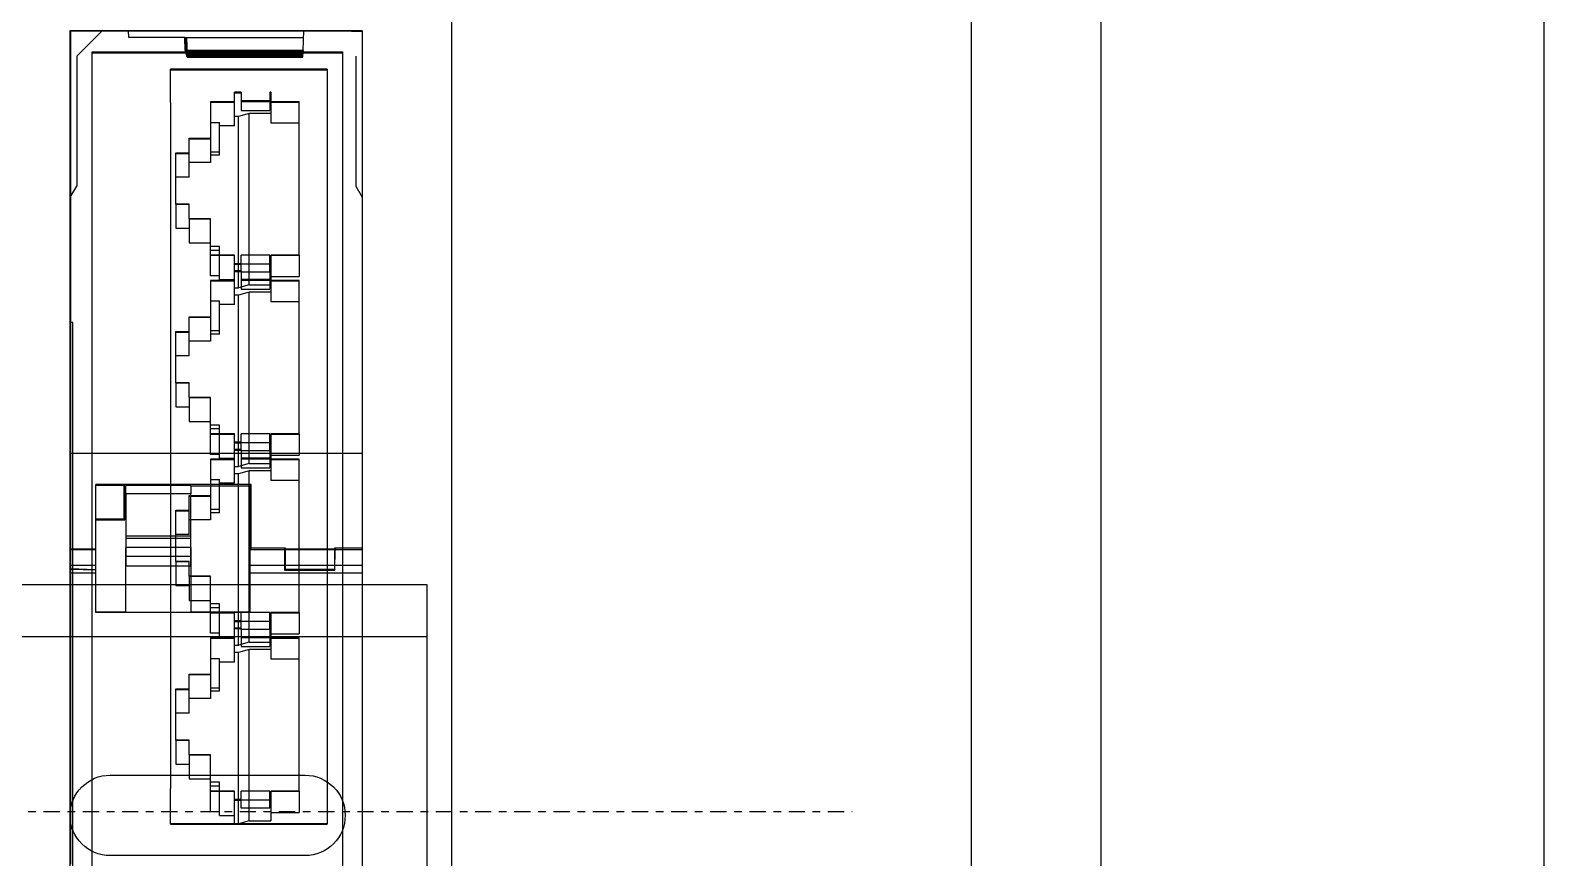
# Model space of a CAD drawing. Header units: millimetres. Extents: x -11 to 5160, y -11 to 2043.
# Drawn here: x 4059.96 to 4079.71, y 1273.56 to 1284.36 of the extents above; entities that cross this region are included whole.
import ezdxf

# ---------------------------------------------------------------- set-up
doc = ezdxf.new("R2010")
doc.units = ezdxf.units.MM
doc.linetypes.add('CENTER', pattern=[2, 1.25, -0.25, 0.25, -0.25])
for name, color, linetype in [('Base Plate', 50, 'Continuous'), ('Cable Duct', 160, 'Continuous'), ('Center Line', 6, 'CENTER'), ('MAIN-1', 7, 'Continuous'), ('MAIN-2', 7, 'Continuous')]:
    doc.layers.add(name, color=color, linetype=linetype)

# ---------------------------------------------------------------- blocks, each defined once
blk = doc.blocks.new('*U154')
for p, q in [((1.39, 17.5), (435.05, 17.5)), ((435.05, 17.5), (435.05, -17.5))]:
    blk.add_line(p, q)
for points in [[(435.05, -17.5), (1.39, -17.5), (1.39, 17.5), (435.05, 17.5)], [(435.05, -13.5), (1.39, -13.5), (1.39, 13.5), (435.05, 13.5)]]:
    blk.add_lwpolyline(points)
blk.add_lwpolyline([(410.67, 2.81), (425.67, 2.81, -1), (425.67, -3.39), (410.67, -3.39, -1)], format="xyb", close=True)
at = {"layer": 'Center Line'}
blk.add_line((-35.6, 0), (467.82, 0), dxfattribs=at)
blk = doc.blocks.new('FL1005N 5 PORT SWITCH')
at = {"layer": 'MAIN-1'}
for p, q in [((0, 58.89), (0, 60.2)), ((0, 58.23), (0, 60.2)), ((0, 60.2), (3.21, 60.2)), ((0, 60.2), (0, 60.19)), ((0, 60.19), (0.01, 60.19)), ((0.01, 60.19), (0.01, 60.18)), ((0.01, 60.18), (0.02, 60.18)), ((0.02, 60.18), (0.02, 60.17)), ((0.02, 60.17), (0.03, 60.17)), ((0.03, 60.17), (0.03, 60.16)), ((0.03, 60.16), (3.78, 60.16)), ((0.03, 60.16), (0.03, 58.19)), ((3.21, 60.2), (6.43, 60.2)), ((3.78, 60.16), (7.52, 60.16)), ((6.43, 60.2), (9.64, 60.2)), ((7.52, 60.16), (11.27, 60.16)), ((9.64, 60.2), (12.86, 60.2)), ((11.27, 60.16), (15.01, 60.16)), ((12.86, 60.2), (16.07, 60.2)), ((15.01, 60.16), (18.75, 60.16)), ((16.07, 60.2), (19.28, 60.2)), ((18.75, 60.16), (22.5, 60.16)), ((19.28, 60.2), (22.5, 60.2)), ((22.5, 60.16), (22.5, 60.2)), ((22.5, 60.16), (22.5, -31.27)), ((0, -34.43), (0, 58.89)), ((0, 56.25), (0, 58.23)), ((0.03, 58.19), (0.03, 56.22)), ((7.74, 54.65), (7.74, 57.2)), ((19.81, 57.2), (7.74, 57.2)), ((19.81, 57.2), (19.81, 54.65)), ((0, 54.28), (0, 56.25)), ((0.03, 56.22), (0.03, 54.24)), ((12.65, 54.69), (12.65, 55.43)), ((13.18, 55.43), (12.65, 55.43)), ((12.65, 55.39), (13.18, 55.39)), ((13.18, 55.43), (13.18, 54.69)), ((15.38, 55.43), (15.38, 54.69)), ((15.45, 55.43), (15.38, 55.43)), ((15.38, 55.39), (15.45, 55.39)), ((15.45, 55.43), (15.45, 54.69)), ((0, 52.3), (0, 54.28)), ((0.03, 54.24), (0.03, 52.26)), ((7.74, 54.65), (7.74, 1.78)), ((10.8, 54.69), (10.8, 51.89)), ((12.65, 54.69), (10.8, 54.69)), ((10.8, 54.66), (12.65, 54.66)), ((12.65, 54.66), (12.65, 54.69)), ((12.65, 52.83), (12.65, 54.66)), ((13.78, 53.79), (12.98, 53.57)), ((15.38, 54.69), (13.18, 54.69)), ((13.18, 54.69), (13.18, 54.03)), ((13.18, 54.03), (15.38, 54.03)), ((15.45, 53.79), (13.78, 53.79)), ((13.78, 42.87), (13.78, 53.79)), ((15.38, 54.69), (15.38, 54.03)), ((17.63, 54.69), (15.45, 54.69)), ((15.45, 54.69), (15.45, 54.66)), ((15.45, 54.66), (17.63, 54.66)), ((15.45, 54.66), (15.45, 53.05)), ((17.63, 42.87), (17.63, 54.69)), ((19.81, 54.65), (19.81, 1.78)), ((10.8, 53.11), (11.5, 53.11)), ((11.5, 50.84), (11.5, 53.11)), ((12.65, 52.83), (11.5, 52.83)), ((12.98, 53.57), (12.65, 53.57)), ((12.98, 42.22), (12.98, 53.57)), ((17.63, 53.05), (15.45, 53.05)), ((0, 50.31), (0, 52.3)), ((0.03, 52.26), (0.03, 50.28)), ((9.18, 50.75), (9.18, 51.89)), ((9.18, 51.89), (10.8, 51.89)), ((9.18, 51.85), (10.8, 51.85)), ((10.8, 51.89), (10.8, 51.85)), ((10.8, 51.85), (10.8, 50.02)), ((0, 48.33), (0, 50.31)), ((0.03, 50.28), (0.03, 48.3)), ((8.13, 50.75), (9.18, 50.75)), ((8.13, 46.81), (8.13, 50.75)), ((8.13, 50.72), (9.18, 50.72)), ((9.18, 50.72), (9.18, 50.75)), ((9.18, 48.89), (9.18, 50.72)), ((10.8, 50.84), (11.5, 50.84)), ((11.5, 50.57), (10.8, 50.57)), ((11.5, 50.57), (11.5, 50.84)), ((10.8, 50.02), (9.18, 50.02)), ((0, 46.34), (0, 48.33)), ((0.03, 48.3), (0.03, 46.31)), ((9.18, 48.89), (8.13, 48.89)), ((9.18, 46.81), (8.13, 46.81)), ((9.18, 45.68), (9.18, 46.81)), ((0, 44.35), (0, 46.34)), ((0.03, 46.31), (0.03, 44.32)), ((10.8, 45.68), (9.18, 45.68)), ((10.8, 42.87), (10.8, 45.68)), ((0, 42.35), (0, 44.35)), ((0.03, 44.32), (0.03, 42.33)), ((11.5, 43.55), (10.8, 43.55)), ((11.5, 42.87), (11.5, 43.55)), ((0, 40.36), (0, 42.35)), ((0.03, 42.33), (0.03, 40.33)), ((12.65, 42.87), (10.8, 42.87)), ((12.65, 42.22), (12.65, 42.87)), ((13.18, 42.22), (12.65, 42.22)), ((15.38, 42.87), (13.18, 42.87)), ((13.18, 42.22), (13.18, 42.87)), ((15.38, 42.22), (15.38, 42.87)), ((15.45, 42.22), (15.38, 42.22)), ((17.63, 42.87), (15.45, 42.87)), ((15.45, 42.87), (15.45, 42.22)), ((10.8, 40.93), (10.8, 38.12)), ((12.65, 40.93), (10.8, 40.93)), ((10.8, 40.89), (12.65, 40.89)), ((12.65, 40.93), (12.65, 41.66)), ((13.18, 41.66), (12.65, 41.66)), ((12.65, 41.63), (13.18, 41.63)), ((12.65, 40.89), (12.65, 40.93)), ((12.65, 39.07), (12.65, 40.89)), ((13.18, 41.66), (13.18, 40.93)), ((15.38, 40.93), (13.18, 40.93)), ((13.18, 40.93), (13.18, 40.27)), ((15.38, 41.66), (15.38, 40.93)), ((15.45, 41.66), (15.38, 41.66)), ((15.38, 41.63), (15.45, 41.63)), ((15.38, 40.93), (15.38, 40.27)), ((15.45, 41.66), (15.45, 40.93)), ((17.63, 40.93), (15.45, 40.93)), ((15.45, 40.93), (15.45, 40.89)), ((15.45, 40.89), (17.63, 40.89)), ((15.45, 40.89), (15.45, 39.29)), ((17.63, 29.1), (17.63, 40.93)), ((0, 38.36), (0, 40.36)), ((0.03, 40.33), (0.03, 38.33)), ((12.98, 39.8), (12.65, 39.8)), ((13.78, 40.02), (12.98, 39.8)), ((12.98, 28.46), (12.98, 39.8)), ((13.18, 40.27), (15.38, 40.27)), ((15.45, 40.02), (13.78, 40.02)), ((13.78, 29.1), (13.78, 40.02)), ((10.8, 39.35), (11.5, 39.35)), ((11.5, 37.08), (11.5, 39.35)), ((12.65, 39.07), (11.5, 39.07)), ((17.63, 39.29), (15.45, 39.29)), ((0, 36.36), (0, 38.36)), ((0.03, 38.33), (0.03, 36.33)), ((9.18, 36.99), (9.18, 38.12)), ((9.18, 38.12), (10.8, 38.12)), ((9.18, 38.09), (10.8, 38.09)), ((10.8, 38.12), (10.8, 38.09)), ((10.8, 38.09), (10.8, 36.26)), ((0, 34.35), (0, 36.36)), ((0.03, 36.33), (0.03, 34.33)), ((8.13, 36.99), (9.18, 36.99)), ((8.13, 33.05), (8.13, 36.99)), ((8.13, 36.95), (9.18, 36.95)), ((9.18, 36.95), (9.18, 36.99)), ((9.18, 35.12), (9.18, 36.95)), ((10.8, 36.26), (9.18, 36.26)), ((10.8, 37.08), (11.5, 37.08)), ((11.5, 36.8), (10.8, 36.8)), ((11.5, 36.8), (11.5, 37.08)), ((9.18, 35.12), (8.13, 35.12)), ((0, 32.35), (0, 34.35)), ((0.03, 34.33), (0.03, 32.33)), ((9.18, 33.05), (8.13, 33.05)), ((9.18, 31.91), (9.18, 33.05)), ((0, 30.34), (0, 32.35)), ((0.03, 32.33), (0.03, 30.32)), ((10.8, 31.91), (9.18, 31.91)), ((10.8, 29.1), (10.8, 31.91)), ((0, 28.33), (0, 30.34)), ((0.03, 30.32), (0.03, 28.31)), ((11.5, 29.79), (10.8, 29.79)), ((11.5, 29.1), (11.5, 29.79)), ((0, 26.32), (0, 28.33)), ((0.03, 28.31), (0.03, 26.3)), ((12.65, 29.1), (10.8, 29.1)), ((12.65, 28.46), (12.65, 29.1)), ((13.18, 28.46), (12.65, 28.46)), ((15.38, 29.1), (13.18, 29.1)), ((13.18, 28.46), (13.18, 29.1)), ((15.38, 28.46), (15.38, 29.1)), ((15.45, 28.46), (15.38, 28.46)), ((17.63, 29.1), (15.45, 29.1)), ((15.45, 29.1), (15.45, 28.46)), ((10.8, 27.16), (10.8, 24.36)), ((12.65, 27.16), (10.8, 27.16)), ((10.8, 27.13), (12.65, 27.13)), ((12.65, 27.16), (12.65, 27.9)), ((13.18, 27.9), (12.65, 27.9)), ((12.65, 27.86), (13.18, 27.86)), ((12.65, 27.13), (12.65, 27.16)), ((12.65, 25.3), (12.65, 27.13)), ((13.18, 27.9), (13.18, 27.16)), ((15.38, 27.16), (13.18, 27.16)), ((13.18, 27.16), (13.18, 26.5)), ((15.38, 27.9), (15.38, 27.16)), ((15.45, 27.9), (15.38, 27.9)), ((15.38, 27.86), (15.45, 27.86)), ((15.38, 27.16), (15.38, 26.5)), ((15.45, 27.9), (15.45, 27.16)), ((17.63, 27.16), (15.45, 27.16)), ((15.45, 27.16), (15.45, 27.13)), ((15.45, 27.13), (17.63, 27.13)), ((15.45, 27.13), (15.45, 25.52)), ((17.63, 15.34), (17.63, 27.16)), ((0, 24.3), (0, 26.32)), ((0.03, 26.3), (0.03, 24.29)), ((12.98, 26.03), (12.65, 26.03)), ((13.78, 26.26), (12.98, 26.03)), ((12.98, 14.69), (12.98, 26.03)), ((13.18, 26.5), (15.38, 26.5)), ((15.45, 26.26), (13.78, 26.26)), ((13.78, 15.34), (13.78, 26.26)), ((10.8, 25.58), (11.5, 25.58)), ((11.5, 23.31), (11.5, 25.58)), ((12.65, 25.3), (11.5, 25.3)), ((17.63, 25.52), (15.45, 25.52)), ((0, 22.28), (0, 24.3)), ((0.03, 24.29), (0.03, 22.27)), ((9.18, 23.22), (9.18, 24.36)), ((9.18, 24.36), (10.8, 24.36)), ((9.18, 24.32), (10.8, 24.32)), ((10.8, 24.36), (10.8, 24.32)), ((10.8, 24.32), (10.8, 22.49)), ((0, 20.27), (0, 22.28)), ((0.03, 22.27), (0.03, 20.26)), ((8.13, 23.22), (9.18, 23.22)), ((8.13, 19.28), (8.13, 23.22)), ((8.13, 23.19), (9.18, 23.19)), ((9.18, 23.19), (9.18, 23.22)), ((9.18, 21.36), (9.18, 23.19)), ((10.8, 22.49), (9.18, 22.49)), ((10.8, 23.31), (11.5, 23.31)), ((11.5, 23.03), (10.8, 23.03)), ((11.5, 23.03), (11.5, 23.31)), ((9.18, 21.36), (8.13, 21.36)), ((0, 18.25), (0, 20.27)), ((0.03, 20.26), (0.03, 18.24)), ((9.18, 19.28), (8.13, 19.28)), ((9.18, 18.15), (9.18, 19.28)), ((0, 16.23), (0, 18.25)), ((0.03, 18.24), (0.03, 16.22)), ((10.8, 18.15), (9.18, 18.15)), ((10.8, 15.34), (10.8, 18.15)), ((0, 14.2), (0, 16.23)), ((0.03, 16.22), (0.03, 14.2)), ((11.5, 16.02), (10.8, 16.02)), ((12.65, 15.34), (10.8, 15.34)), ((11.5, 15.34), (11.5, 16.02)), ((12.65, 14.69), (12.65, 15.34)), ((15.38, 15.34), (13.18, 15.34)), ((13.18, 14.69), (13.18, 15.34)), ((15.38, 14.69), (15.38, 15.34)), ((17.63, 15.34), (15.45, 15.34)), ((15.45, 15.34), (15.45, 14.69)), ((0, 12.18), (0, 14.2)), ((0.03, 14.2), (0.03, 12.17)), ((13.18, 14.69), (12.65, 14.69)), ((12.65, 13.4), (12.65, 14.13)), ((13.18, 14.13), (12.65, 14.13)), ((12.65, 14.1), (13.18, 14.1)), ((13.18, 14.13), (13.18, 13.4)), ((15.45, 14.69), (15.38, 14.69)), ((15.38, 14.13), (15.38, 13.4)), ((15.45, 14.13), (15.38, 14.13)), ((15.38, 14.1), (15.45, 14.1)), ((15.45, 14.13), (15.45, 13.4)), ((10.8, 13.4), (10.8, 10.59)), ((12.65, 13.4), (10.8, 13.4)), ((10.8, 13.36), (12.65, 13.36)), ((12.65, 13.36), (12.65, 13.4)), ((12.65, 11.53), (12.65, 13.36)), ((15.38, 13.4), (13.18, 13.4)), ((13.18, 13.4), (13.18, 12.73)), ((15.38, 13.4), (15.38, 12.73)), ((17.63, 13.4), (15.45, 13.4)), ((15.45, 13.4), (15.45, 13.36)), ((15.45, 13.36), (17.63, 13.36)), ((15.45, 13.36), (15.45, 11.76)), ((17.63, 1.57), (17.63, 13.4)), ((0, 10.15), (0, 12.18)), ((0.03, 12.17), (0.03, 10.15)), ((10.8, 11.81), (11.5, 11.81)), ((11.5, 9.55), (11.5, 11.81)), ((12.98, 12.27), (12.65, 12.27)), ((13.78, 12.49), (12.98, 12.27)), ((12.98, 0.93), (12.98, 12.27)), ((13.18, 12.73), (15.38, 12.73)), ((15.45, 12.49), (13.78, 12.49)), ((13.78, 1.57), (13.78, 12.49)), ((17.63, 11.76), (15.45, 11.76)), ((9.18, 9.46), (9.18, 10.59)), ((9.18, 10.59), (10.8, 10.59)), ((9.18, 10.56), (10.8, 10.56)), ((10.8, 10.59), (10.8, 10.56)), ((10.8, 10.56), (10.8, 8.73)), ((12.65, 11.53), (11.5, 11.53)), ((0, 8.12), (0, 10.15)), ((0.03, 10.15), (0.03, 8.12)), ((8.13, 9.46), (9.18, 9.46)), ((8.13, 5.51), (8.13, 9.46)), ((8.13, 9.42), (9.18, 9.42)), ((9.18, 9.42), (9.18, 9.46)), ((9.18, 7.59), (9.18, 9.42)), ((10.8, 9.55), (11.5, 9.55)), ((11.5, 9.27), (11.5, 9.55)), ((10.8, 8.73), (9.18, 8.73)), ((11.5, 9.27), (10.8, 9.27)), ((0, 6.09), (0, 8.12)), ((0.03, 8.12), (0.03, 6.1)), ((9.18, 7.59), (8.13, 7.59)), ((0, 4.06), (0, 6.09)), ((0.03, 6.1), (0.03, 4.07)), ((9.18, 5.51), (8.13, 5.51)), ((9.18, 4.38), (9.18, 5.51)), ((0, 2.03), (0, 4.06)), ((0.03, 4.07), (0.03, 2.04)), ((10.8, 4.38), (9.18, 4.38)), ((10.8, 1.57), (10.8, 4.38)), ((0, 0), (0, 2.03)), ((0.03, 2.04), (0.03, 0.01)), ((7.74, -0.93), (7.74, 1.78)), ((11.5, 2.26), (10.8, 2.26)), ((12.65, 1.57), (10.8, 1.57)), ((11.5, 1.57), (11.5, 2.26)), ((12.65, 0.93), (12.65, 1.57)), ((15.38, 1.57), (13.18, 1.57)), ((13.18, 0.93), (13.18, 1.57)), ((15.38, 0.93), (15.38, 1.57)), ((17.63, 1.57), (15.45, 1.57)), ((15.45, 1.57), (15.45, 0.93)), ((19.81, 1.78), (19.81, -0.93)), ((0, -2.03), (0, 0)), ((0.03, 0.01), (0.03, -2.02)), ((13.18, 0.93), (12.65, 0.93)), ((15.45, 0.93), (15.38, 0.93)), ((19.81, -0.93), (7.74, -0.93)), ((7.74, -0.97), (7.74, -0.93)), ((7.74, -0.97), (19.81, -0.97)), ((19.81, -0.93), (19.81, -0.97)), ((0, -4.07), (0, -2.03)), ((0.03, -2.02), (0.03, -4.06))]:
    blk.add_line(p, q, dxfattribs=at)
at = {"layer": 'MAIN-2'}
for p, q in [((2.5, 60.2), (0, 60.12)), ((0, 60.2), (0, 60.2)), ((0, 60.12), (0, 60.12)), ((0, 60.12), (0, 60.12)), ((0, 60.12), (0, 60.12)), ((0, 60.12), (0, 60.12)), ((0, 60.12), (0, 60.12)), ((0, 60.12), (0, 60.12)), ((0, 60.12), (0, 60.12)), ((0, 60.12), (0, 60.12)), ((0, 60.12), (0, 60.12)), ((0, 60.12), (0, 60.12)), ((0.5, 58.2), (2.5, 60.2)), ((2.5, 60.2), (2.5, 60.2)), ((2.5, 60.2), (2.5, 60.2)), ((2.5, 60.2), (2.5, 60.2)), ((2.5, 60.2), (2.5, 60.2)), ((2.5, 60.2), (2.5, 60.2)), ((2.5, 60.2), (2.5, 60.2)), ((2.5, 60.2), (2.5, 60.2)), ((2.5, 60.2), (2.5, 60.2)), ((2.5, 60.2), (2.5, 60.2)), ((2.5, 60.2), (2.5, 60.2)), ((2.5, 60.2), (2.5, 60.2)), ((2.5, 60.2), (2.5, 60.2)), ((4.5, 60.2), (4.5, 60.2)), ((4.5, 60.2), (4.5, 60.2)), ((4.5, 60.2), (4.5, 60.2)), ((4.5, 60.2), (4.5, 60.2)), ((4.5, 60.2), (4.5, 60.2)), ((4.5, 60.2), (4.5, 60.2)), ((4.5, 60.2), (4.5, 60.2)), ((4.5, 60.2), (4.5, 60.2)), ((4.5, 60.2), (4.5, 60.2)), ((4.5, 60.2), (4.5, 60.2)), ((4.52, 59.65), (4.5, 60.2)), ((4.52, 59.65), (4.52, 59.65)), ((4.52, 59.65), (4.52, 59.65)), ((4.52, 59.65), (4.52, 59.65)), ((8.84, 59.65), (4.52, 59.65)), ((4.52, 59.65), (4.52, 59.65)), ((4.52, 59.65), (4.52, 59.65)), ((4.52, 59.65), (4.52, 59.65)), ((4.52, 59.65), (4.52, 59.65)), ((4.52, 59.65), (4.52, 59.65)), ((4.52, 59.65), (4.52, 59.65)), ((4.52, 59.65), (4.52, 59.65)), ((8.87, 58.64), (8.84, 59.65)), ((8.84, 59.65), (17.98, 59.65)), ((8.87, 58.65), (8.84, 59.65)), ((8.84, 59.65), (8.84, 59.65)), ((8.84, 59.65), (8.88, 58.63)), ((8.85, 59.65), (8.88, 58.62)), ((8.89, 58.6), (8.85, 59.65)), ((8.89, 58.59), (8.85, 59.65)), ((8.9, 58.55), (8.86, 59.65)), ((8.86, 59.65), (8.89, 58.58)), ((8.86, 59.65), (8.9, 58.56)), ((8.87, 59.65), (8.91, 58.53)), ((8.87, 59.65), (8.91, 58.51)), ((8.91, 58.52), (8.87, 59.65)), ((8.92, 58.47), (8.88, 59.65)), ((8.88, 59.65), (8.92, 58.48)), ((8.92, 58.49), (8.88, 59.65)), ((8.89, 59.65), (8.93, 58.46)), ((8.89, 59.65), (8.94, 58.43)), ((8.93, 58.44), (8.89, 59.65)), ((8.9, 59.65), (8.94, 58.41)), ((8.94, 58.42), (8.9, 59.65)), ((8.96, 58.37), (8.91, 59.65)), ((8.91, 59.65), (8.96, 58.35)), ((8.91, 59.65), (8.95, 58.38)), ((8.95, 58.39), (8.91, 59.65)), ((8.92, 59.65), (8.97, 58.32)), ((8.97, 58.34), (8.92, 59.65)), ((8.98, 58.29), (8.93, 59.65)), ((8.93, 59.65), (8.98, 58.3)), ((8.97, 58.32), (8.93, 59.65)), ((8.94, 59.65), (8.98, 58.27)), ((8.94, 59.65), (8.99, 58.25)), ((8.99, 58.26), (8.94, 59.65)), ((9, 58.23), (8.95, 59.65)), ((8.95, 59.65), (9, 58.22)), ((9, 58.21), (8.95, 59.65)), ((8.96, 59.65), (9.01, 58.2)), ((8.96, 59.65), (9.02, 58.17)), ((9.01, 58.18), (8.96, 59.65)), ((9.02, 58.16), (8.97, 59.65)), ((8.97, 59.65), (9.02, 58.14)), ((17.94, 58.65), (18, 60.2)), ((17.98, 59.65), (17.98, 59.65)), ((17.98, 59.65), (17.98, 59.65)), ((17.98, 59.65), (17.98, 59.65)), ((17.98, 59.65), (17.98, 59.65)), ((17.98, 59.65), (17.98, 59.65)), ((17.98, 59.65), (17.98, 59.65)), ((17.98, 59.65), (17.98, 59.65)), ((17.98, 59.65), (17.98, 59.65)), ((17.98, 59.65), (17.98, 59.65)), ((17.98, 59.65), (17.98, 59.65)), ((18, 60.2), (18, 60.2)), ((18, 60.2), (18, 60.2)), ((18, 60.2), (18, 60.2)), ((18, 60.2), (18, 60.2)), ((18, 60.2), (18, 60.2)), ((18, 60.2), (18, 60.2)), ((18, 60.2), (18, 60.2)), ((18, 60.2), (18, 60.2)), ((18, 60.2), (18, 60.2)), ((18, 60.2), (18, 60.2)), ((20, 60.2), (20, 60.2)), ((20, 60.2), (20, 60.2)), ((20, 60.2), (20, 60.2)), ((20, 60.2), (20, 60.2)), ((20, 60.2), (20, 60.2)), ((20, 60.2), (20, 60.2)), ((20, 60.2), (20, 60.2)), ((20, 60.2), (20, 60.2)), ((20, 60.2), (20, 60.2)), ((20, 60.2), (20, 60.2)), ((20, 60.2), (20, 60.2)), ((20, 60.2), (20, 60.2)), ((20, 60.2), (20, 60.2)), ((20, 60.2), (20, 60.2)), ((20, 60.2), (20, 60.2)), ((20, 60.2), (20, 60.2)), ((20, 60.2), (20, 60.2)), ((20, 60.2), (20, 60.2)), ((20, 60.2), (22.5, 60.12)), ((20, 60.2), (20, 60.2)), ((20, 60.2), (20, 60.2)), ((22.5, 60.2), (22.5, 60.2)), ((22.5, 60.12), (22.5, 60.12)), ((22.5, 60.12), (22.5, 60.12)), ((22.5, 60.12), (22.5, 60.12)), ((22.5, 60.12), (22.5, 60.12)), ((22.5, 60.12), (22.5, 60.12)), ((22.5, 60.12), (22.5, 60.12)), ((22.5, 60.12), (22.5, 60.12)), ((22.5, 60.12), (22.5, 60.12)), ((22.5, 60.12), (22.5, 60.12)), ((22.5, 60.12), (22.5, 60.12)), ((1.7, 58.55), (4.46, 58.55)), ((1.7, -10.18), (1.7, 58.55)), ((1.7, 58.48), (4.46, 58.48)), ((4.46, 58.55), (7.21, 58.55)), ((4.46, 58.48), (7.21, 58.48)), ((7.21, 58.55), (9.97, 58.55)), ((7.21, 58.48), (9.97, 58.48)), ((8.87, 58.64), (8.87, 58.65)), ((8.87, 58.65), (17.94, 58.65)), ((17.94, 58.64), (8.87, 58.64)), ((8.88, 58.63), (17.94, 58.63)), ((8.88, 58.62), (8.88, 58.63)), ((17.94, 58.62), (8.88, 58.62)), ((8.89, 58.59), (8.89, 58.6)), ((17.94, 58.6), (8.89, 58.6)), ((17.94, 58.59), (8.89, 58.59)), ((8.89, 58.58), (17.94, 58.58)), ((8.9, 58.56), (8.89, 58.58)), ((8.9, 58.56), (17.94, 58.56)), ((8.91, 58.53), (8.9, 58.55)), ((17.94, 58.55), (8.9, 58.55)), ((17.94, 58.53), (8.91, 58.53)), ((8.91, 58.51), (8.91, 58.52)), ((8.91, 58.52), (17.94, 58.52)), ((8.91, 58.51), (17.94, 58.51)), ((8.92, 58.48), (8.92, 58.49)), ((17.94, 58.49), (8.92, 58.49)), ((17.94, 58.48), (8.92, 58.48)), ((8.93, 58.46), (8.92, 58.47)), ((8.92, 58.47), (17.94, 58.47)), ((8.93, 58.46), (17.94, 58.46)), ((8.94, 58.43), (8.93, 58.44)), ((17.94, 58.44), (8.93, 58.44)), ((17.94, 58.43), (8.94, 58.43)), ((8.94, 58.41), (8.94, 58.42)), ((8.94, 58.42), (17.94, 58.42)), ((8.94, 58.41), (17.94, 58.41)), ((8.95, 58.38), (8.95, 58.39)), ((17.94, 58.39), (8.95, 58.39)), ((17.94, 58.38), (8.95, 58.38)), ((8.96, 58.37), (17.93, 58.37)), ((8.96, 58.35), (8.96, 58.37)), ((8.96, 58.35), (17.93, 58.35)), ((8.97, 58.32), (8.97, 58.34)), ((17.93, 58.34), (8.97, 58.34)), ((17.93, 58.32), (8.97, 58.32)), ((8.98, 58.3), (8.97, 58.32)), ((8.97, 58.32), (17.93, 58.32)), ((8.98, 58.3), (17.93, 58.3)), ((9.97, 58.55), (12.73, 58.55)), ((9.97, 58.48), (12.73, 58.48)), ((12.73, 58.55), (15.48, 58.55)), ((12.73, 58.48), (15.48, 58.48)), ((15.48, 58.55), (18.24, 58.55)), ((15.48, 58.48), (18.24, 58.48)), ((17.93, 58.37), (17.94, 58.38)), ((17.93, 58.35), (17.93, 58.37)), ((17.93, 58.34), (17.93, 58.35)), ((17.93, 58.32), (17.93, 58.34)), ((17.93, 58.3), (17.93, 58.32)), ((17.93, 58.32), (17.93, 58.32)), ((17.93, 58.29), (17.93, 58.3)), ((17.94, 58.64), (17.94, 58.65)), ((17.94, 58.64), (17.94, 58.63)), ((17.94, 58.62), (17.94, 58.63)), ((17.94, 58.6), (17.94, 58.62)), ((17.94, 58.59), (17.94, 58.6)), ((17.94, 58.59), (17.94, 58.58)), ((17.94, 58.56), (17.94, 58.58)), ((17.94, 58.55), (17.94, 58.56)), ((17.94, 58.53), (17.94, 58.55)), ((17.94, 58.52), (17.94, 58.53)), ((17.94, 58.51), (17.94, 58.52)), ((17.94, 58.49), (17.94, 58.51)), ((17.94, 58.48), (17.94, 58.49)), ((17.94, 58.47), (17.94, 58.48)), ((17.94, 58.46), (17.94, 58.47)), ((17.94, 58.44), (17.94, 58.46)), ((17.94, 58.43), (17.94, 58.44)), ((17.94, 58.42), (17.94, 58.43)), ((17.94, 58.41), (17.94, 58.42)), ((17.94, 58.39), (17.94, 58.41)), ((17.94, 58.38), (17.94, 58.39)), ((18.24, 58.55), (21, 58.55)), ((18.24, 58.48), (21, 58.48)), ((21, -10.18), (21, 58.55)), ((0.5, 58.2), (0.5, 48.2)), ((0.5, 58.2), (0.5, 58.2)), ((0.5, 58.2), (0.5, 58.2)), ((0.5, 58.2), (0.5, 58.2)), ((0.5, 58.2), (0.5, 58.2)), ((0.5, 58.2), (0.5, 58.2)), ((0.5, 58.2), (0.5, 58.2)), ((0.5, 58.2), (0.5, 58.2)), ((0.5, 58.2), (0.5, 58.2)), ((0.5, 58.2), (0.5, 58.2)), ((0.5, 58.2), (0.5, 58.2)), ((7.74, 57.17), (19.81, 57.17)), ((8.98, 58.27), (8.98, 58.29)), ((17.93, 58.29), (8.98, 58.29)), ((17.93, 58.27), (8.98, 58.27)), ((8.99, 58.25), (8.99, 58.26)), ((8.99, 58.26), (17.93, 58.26)), ((8.99, 58.25), (17.93, 58.25)), ((17.93, 58.23), (9, 58.23)), ((9, 58.22), (9, 58.23)), ((17.93, 58.22), (9, 58.22)), ((9, 58.21), (17.93, 58.21)), ((9.01, 58.2), (9, 58.21)), ((9.01, 58.2), (17.93, 58.2)), ((9.02, 58.17), (9.01, 58.18)), ((17.93, 58.18), (9.01, 58.18)), ((17.93, 58.17), (9.02, 58.17)), ((9.02, 58.14), (9.02, 58.16)), ((9.02, 58.16), (17.93, 58.16)), ((9.02, 58.14), (17.93, 58.14)), ((17.93, 58.27), (17.93, 58.29)), ((17.93, 58.26), (17.93, 58.27)), ((17.93, 58.25), (17.93, 58.26)), ((17.93, 58.23), (17.93, 58.25)), ((17.93, 58.22), (17.93, 58.23)), ((17.93, 58.21), (17.93, 58.22)), ((17.93, 58.2), (17.93, 58.21)), ((17.93, 58.18), (17.93, 58.2)), ((17.93, 58.17), (17.93, 58.18)), ((17.93, 58.16), (17.93, 58.17)), ((17.93, 58.14), (17.93, 58.16)), ((22, 58.2), (22, 58.2)), ((22, 58.2), (22, 58.2)), ((22, 58.2), (22, 58.2)), ((22, 58.2), (22, 58.2)), ((22, 58.2), (22, 58.2)), ((22, 58.2), (22, 58.2)), ((22, 58.2), (22, 58.2)), ((22, 58.2), (22, 58.2)), ((22, 58.2), (22, 58.2)), ((22, 58.2), (22, 48.2)), ((22, 58.2), (22, 58.2)), ((15.38, 54.77), (13.18, 54.77)), ((0, 47.34), (0.5, 48.2)), ((0.5, 48.2), (0.5, 48.2)), ((0.5, 48.2), (0.5, 48.2)), ((0.5, 48.2), (0.5, 48.2)), ((0.5, 48.2), (0.5, 48.2)), ((0.5, 48.2), (0.5, 48.2)), ((0.5, 48.2), (0.5, 48.2)), ((0.5, 48.2), (0.5, 48.2)), ((0.5, 48.2), (0.5, 48.2)), ((0.5, 48.2), (0.5, 48.2)), ((0.5, 48.2), (0.5, 48.2)), ((22, 48.2), (22, 48.2)), ((22, 48.2), (22, 48.2)), ((22, 48.2), (22, 48.2)), ((22, 48.2), (22, 48.2)), ((22, 48.2), (22, 48.2)), ((22, 48.2), (22, 48.2)), ((22, 48.2), (22, 48.2)), ((22, 48.2), (22, 48.2)), ((22, 48.2), (22, 48.2)), ((22, 48.2), (22.5, 47.34)), ((22, 48.2), (22, 48.2)), ((0, 47.34), (0, 47.34)), ((0, 47.34), (0, 47.34)), ((0, 47.34), (0, 47.34)), ((0, 47.34), (0, 47.34)), ((0, 47.34), (0, 47.34)), ((0, 47.34), (0, 47.34)), ((0, 47.34), (0, 47.34)), ((0, 47.34), (0, 47.34)), ((0, 47.34), (0, 47.34)), ((0, 47.34), (0, 47.34)), ((8.13, 46.81), (8.13, 46.78)), ((9.18, 46.78), (8.13, 46.78)), ((8.13, 46.78), (8.13, 44.95)), ((22.5, 47.34), (22.5, 47.34)), ((22.5, 47.34), (22.5, 47.34)), ((22.5, 47.34), (22.5, 47.34)), ((22.5, 47.34), (22.5, 47.34)), ((22.5, 47.34), (22.5, 47.34)), ((22.5, 47.34), (22.5, 47.34)), ((22.5, 47.34), (22.5, 47.34)), ((22.5, 47.34), (22.5, 47.34)), ((22.5, 47.34), (22.5, 47.34)), ((22.5, 47.34), (22.5, 47.34)), ((9.18, 45.68), (9.18, 45.64)), ((10.8, 45.64), (9.18, 45.64)), ((9.18, 45.64), (9.18, 43.82)), ((8.13, 44.95), (9.18, 44.95)), ((9.18, 43.82), (10.8, 43.82)), ((10.8, 43.27), (10.8, 43.55)), ((10.8, 43.27), (11.5, 43.27)), ((10.8, 42.84), (10.8, 42.87)), ((12.65, 42.84), (10.8, 42.84)), ((10.8, 41.29), (10.8, 42.84)), ((11.5, 41.29), (11.5, 42.87)), ((12.65, 42.19), (12.65, 42.22)), ((12.65, 41.66), (12.65, 42.19)), ((12.65, 42.19), (13.18, 42.19)), ((12.98, 40.36), (12.98, 42.22)), ((13.18, 42.19), (13.18, 42.22)), ((13.18, 42.21), (15.38, 42.21)), ((13.18, 41.56), (13.18, 42.19)), ((13.78, 40.58), (13.78, 42.87)), ((15.38, 42.19), (15.38, 42.22)), ((15.38, 42.19), (15.45, 42.19)), ((15.38, 41.56), (15.38, 42.19)), ((17.63, 42.84), (15.45, 42.84)), ((15.45, 42.22), (15.45, 42.19)), ((15.45, 42.19), (15.45, 41.66)), ((17.63, 42.87), (17.63, 42.84)), ((17.63, 42.84), (17.63, 41.23)), ((11.5, 41.29), (10.8, 41.29)), ((11.5, 41.01), (11.5, 41.29)), ((11.5, 41.01), (12.65, 41.01)), ((12.65, 40.36), (12.65, 40.89)), ((15.38, 41.56), (13.18, 41.56)), ((15.38, 41), (13.18, 41)), ((15.45, 41.23), (17.63, 41.23)), ((15.45, 40.89), (15.45, 40.58)), ((12.65, 40.36), (12.98, 40.36)), ((13.78, 40.58), (12.98, 40.36)), ((13.78, 40.58), (15.45, 40.58)), ((0.2, 37.69), (0, 37.69)), ((0, 37.69), (0, 37.69)), ((0.2, -34.28), (0.2, 37.69)), ((0.2, 37.69), (0.2, 37.69)), ((8.13, 33.05), (8.13, 33.01)), ((9.18, 33.01), (8.13, 33.01)), ((8.13, 33.01), (8.13, 31.18)), ((9.18, 31.91), (9.18, 31.88)), ((10.8, 31.88), (9.18, 31.88)), ((9.18, 31.88), (9.18, 30.05)), ((8.13, 31.18), (9.18, 31.18)), ((9.18, 30.05), (10.8, 30.05)), ((10.8, 29.51), (10.8, 29.79)), ((10.8, 29.51), (11.5, 29.51)), ((10.8, 29.07), (10.8, 29.1)), ((12.65, 29.07), (10.8, 29.07)), ((10.8, 27.52), (10.8, 29.07)), ((11.5, 27.52), (11.5, 29.1)), ((12.65, 28.43), (12.65, 28.46)), ((12.65, 27.9), (12.65, 28.43)), ((12.65, 28.43), (13.18, 28.43)), ((12.98, 26.6), (12.98, 28.46)), ((13.18, 28.43), (13.18, 28.46)), ((13.18, 28.44), (15.38, 28.44)), ((13.18, 27.8), (13.18, 28.43)), ((13.78, 26.82), (13.78, 29.1)), ((15.38, 28.43), (15.38, 28.46)), ((15.38, 28.43), (15.45, 28.43)), ((15.38, 27.8), (15.38, 28.43)), ((17.63, 29.07), (15.45, 29.07)), ((15.45, 28.46), (15.45, 28.43)), ((15.45, 28.43), (15.45, 27.9)), ((17.63, 29.1), (17.63, 29.07)), ((17.63, 29.07), (17.63, 27.46)), ((0, 27.61), (22.5, 27.61)), ((11.5, 27.52), (10.8, 27.52)), ((11.5, 27.24), (11.5, 27.52)), ((11.5, 27.24), (12.65, 27.24)), ((12.65, 26.6), (12.65, 27.13)), ((15.38, 27.8), (13.18, 27.8)), ((15.38, 27.23), (13.18, 27.23)), ((15.45, 27.46), (17.63, 27.46)), ((15.45, 27.13), (15.45, 26.82)), ((12.65, 26.6), (12.98, 26.6)), ((13.78, 26.82), (12.98, 26.6)), ((13.78, 26.82), (15.45, 26.82)), ((13.94, 25.21), (1.97, 25.21)), ((1.97, 25.15), (1.97, 25.21)), ((1.97, 25.15), (4.15, 25.15)), ((1.97, 22.53), (1.97, 25.15)), ((4.21, 25.09), (4.15, 25.15)), ((4.15, 22.53), (4.15, 25.15)), ((4.21, 25.09), (4.21, 22.48)), ((4.3, 25.09), (4.21, 25.09)), ((4.3, 25.09), (4.3, 25.14)), ((9.3, 25.14), (4.3, 25.14)), ((4.3, 24.5), (4.3, 25.09)), ((4.3, 24.5), (4.3, 18.95)), ((4.3, 24.5), (4.3, 24.5)), ((9.3, 24.5), (4.3, 24.5)), ((9.3, 25.09), (9.3, 25.14)), ((9.3, 25.09), (9.3, 24.5)), ((13.82, 25.09), (9.3, 25.09)), ((9.3, 24.5), (9.3, 24.5)), ((9.3, 18.95), (9.3, 24.5)), ((13.94, 25.21), (13.82, 25.09)), ((13.82, 25.09), (13.82, 15.36)), ((13.94, 20.3), (13.94, 25.21)), ((1.97, 22.48), (1.97, 22.53)), ((4.15, 22.53), (1.97, 22.53)), ((1.97, 15.36), (1.97, 22.48)), ((1.97, 22.48), (4.21, 22.48)), ((4.21, 22.48), (4.15, 22.53)), ((9.3, 21.22), (4.3, 21.22)), ((9.3, 21.05), (4.3, 21.05)), ((1.97, 20.22), (0, 20.22)), ((0, 20.2), (1.97, 20.2)), ((9.3, 20.35), (4.3, 20.35)), ((4.3, 15.36), (4.3, 20.35)), ((4.3, 20.35), (4.3, 20.35)), ((9.3, 20.35), (9.3, 15.36)), ((9.3, 20.35), (9.3, 20.35)), ((13.83, 20.2), (13.94, 20.3)), ((13.83, 20.2), (13.83, 19)), ((13.83, 20.2), (22.5, 20.2)), ((16.59, 20.3), (13.94, 20.3)), ((16.5, 20.22), (16.59, 20.3)), ((20.41, 20.22), (16.5, 20.22)), ((16.5, 20.22), (16.52, 18.6)), ((16.59, 18.68), (16.59, 20.3)), ((20.36, 20.3), (20.41, 20.22)), ((22.5, 20.3), (20.36, 20.3)), ((20.36, 20.3), (20.36, 18.68)), ((20.4, 18.6), (20.41, 20.22)), ((0, 19), (1.97, 19)), ((0, 18.74), (1.97, 18.67)), ((1.97, 18.6), (0, 18.67)), ((9.3, 19.65), (4.3, 19.65)), ((4.3, 18.95), (4.3, 18.95)), ((4.3, 18.95), (9.3, 18.95)), ((8.13, 19.28), (8.13, 19.25)), ((9.18, 19.25), (8.13, 19.25)), ((8.13, 19.25), (8.13, 17.42)), ((9.3, 18.95), (9.3, 18.95)), ((13.83, 19), (13.83, 18.39)), ((13.83, 19), (22.5, 19)), ((16.52, 18.6), (16.59, 18.68)), ((16.59, 18.68), (20.36, 18.68)), ((20.36, 18.68), (20.4, 18.6)), ((0, 18.39), (1.97, 18.39)), ((9.18, 18.15), (9.18, 18.11)), ((10.8, 18.11), (9.18, 18.11)), ((9.18, 18.11), (9.18, 16.28)), ((13.83, 18.39), (13.83, 15.35)), ((13.83, 18.39), (22.5, 18.39)), ((16.52, 18.6), (20.4, 18.6)), ((8.13, 17.42), (9.18, 17.42)), ((4.3, 15.36), (1.97, 15.36)), ((1.97, 15.35), (1.97, 15.36)), ((13.83, 15.35), (1.97, 15.35)), ((4.3, 15.36), (4.3, 15.35)), ((9.3, 15.35), (4.3, 15.35)), ((9.18, 16.28), (10.8, 16.28)), ((13.82, 15.36), (9.3, 15.36)), ((9.3, 15.35), (9.3, 15.36)), ((10.8, 15.74), (10.8, 16.02)), ((10.8, 15.74), (11.5, 15.74)), ((10.8, 15.3), (10.8, 15.34)), ((12.65, 15.3), (10.8, 15.3)), ((10.8, 13.76), (10.8, 15.3)), ((11.5, 13.76), (11.5, 15.34)), ((13.78, 13.05), (13.78, 15.34)), ((13.82, 15.36), (13.83, 15.35)), ((17.63, 15.3), (15.45, 15.3)), ((17.63, 15.34), (17.63, 15.3)), ((17.63, 15.3), (17.63, 13.7)), ((12.65, 14.66), (12.65, 14.69)), ((12.65, 14.13), (12.65, 14.66)), ((12.65, 14.66), (13.18, 14.66)), ((12.98, 12.83), (12.98, 14.69)), ((13.18, 14.66), (13.18, 14.69)), ((13.18, 14.68), (15.38, 14.68)), ((13.18, 14.03), (13.18, 14.66)), ((15.38, 14.03), (13.18, 14.03)), ((15.38, 14.66), (15.38, 14.69)), ((15.38, 14.66), (15.45, 14.66)), ((15.38, 14.03), (15.38, 14.66)), ((15.45, 14.69), (15.45, 14.66)), ((15.45, 14.66), (15.45, 14.13)), ((11.5, 13.76), (10.8, 13.76)), ((11.5, 13.48), (11.5, 13.76)), ((11.5, 13.48), (12.65, 13.48)), ((12.65, 12.83), (12.65, 13.36)), ((12.65, 12.83), (12.98, 12.83)), ((13.78, 13.05), (12.98, 12.83)), ((15.38, 13.47), (13.18, 13.47)), ((13.78, 13.05), (15.45, 13.05)), ((15.45, 13.7), (17.63, 13.7)), ((15.45, 13.36), (15.45, 13.05)), ((8.13, 5.51), (8.13, 5.48)), ((9.18, 5.48), (8.13, 5.48)), ((8.13, 5.48), (8.13, 3.65)), ((8.13, 3.65), (9.18, 3.65)), ((9.18, 4.38), (9.18, 4.35)), ((10.8, 4.35), (9.18, 4.35)), ((9.18, 4.35), (9.18, 2.52)), ((9.18, 2.52), (10.8, 2.52)), ((10.8, 1.98), (10.8, 2.26)), ((10.8, 1.98), (11.5, 1.98)), ((10.8, 1.54), (10.8, 1.57)), ((12.65, 1.54), (10.8, 1.54)), ((10.8, -0.01), (10.8, 1.54)), ((11.5, -0.01), (11.5, 1.57)), ((13.78, -0.71), (13.78, 1.57)), ((17.63, 1.54), (15.45, 1.54)), ((17.63, 1.57), (17.63, 1.54)), ((17.63, 1.54), (17.63, -0.07)), ((12.65, 0.89), (12.65, 0.93)), ((12.65, -0.93), (12.65, 0.89)), ((12.65, 0.89), (13.18, 0.89)), ((12.98, -0.93), (12.98, 0.93)), ((13.18, 0.89), (13.18, 0.93)), ((13.18, 0.91), (15.38, 0.91)), ((13.18, 0.26), (13.18, 0.89)), ((15.38, 0.26), (13.18, 0.26)), ((15.38, 0.89), (15.38, 0.93)), ((15.38, 0.89), (15.45, 0.89)), ((15.38, 0.26), (15.38, 0.89)), ((15.45, 0.93), (15.45, 0.89)), ((15.45, 0.89), (15.45, -0.71)), ((11.5, -0.01), (10.8, -0.01)), ((11.5, -0.29), (11.5, -0.01)), ((11.5, -0.29), (12.65, -0.29)), ((12.65, -0.93), (12.98, -0.93)), ((13.78, -0.71), (12.98, -0.93)), ((13.78, -0.71), (15.45, -0.71)), ((15.45, -0.07), (17.63, -0.07))]:
    blk.add_line(p, q, dxfattribs=at)
blk = doc.blocks.new('*U224')
at = {"layer": 'Base Plate'}
blk.add_lwpolyline([(-30, 400), (470, 400), (490, 380), (490, -556), (470, -576), (-30, -576), (-50, -556), (-50, 380)], close=True, dxfattribs=at)
at = {"layer": 'Cable Duct'}
blk.add_lwpolyline([(440, 400), (480, 400), (480, -546), (440, -546)], close=True, dxfattribs=at)
for name, p in [('FL1005N 5 PORT SWITCH', (410.585, 287.128)), ('*U154', (3.004, 287.128))]:
    blk.add_blockref(name, p)

msp = doc.modelspace()

# ---------------------------------------------------------------- linework, layer by layer
msp.add_lwpolyline([(3979.862, 1293.962), (4079.706, 1293.962), (4079.706, 1127.556), (3979.862, 1127.556)], close=True)

# ---------------------------------------------------------------- block references
at = {"xscale": 0.1693510201669083, "yscale": 0.1693510201669083, "zscale": 0.1693510201669083}
msp.add_blockref('*U224', (3990.947, 1225.535), dxfattribs=at)

doc.saveas('drawing.dxf')
